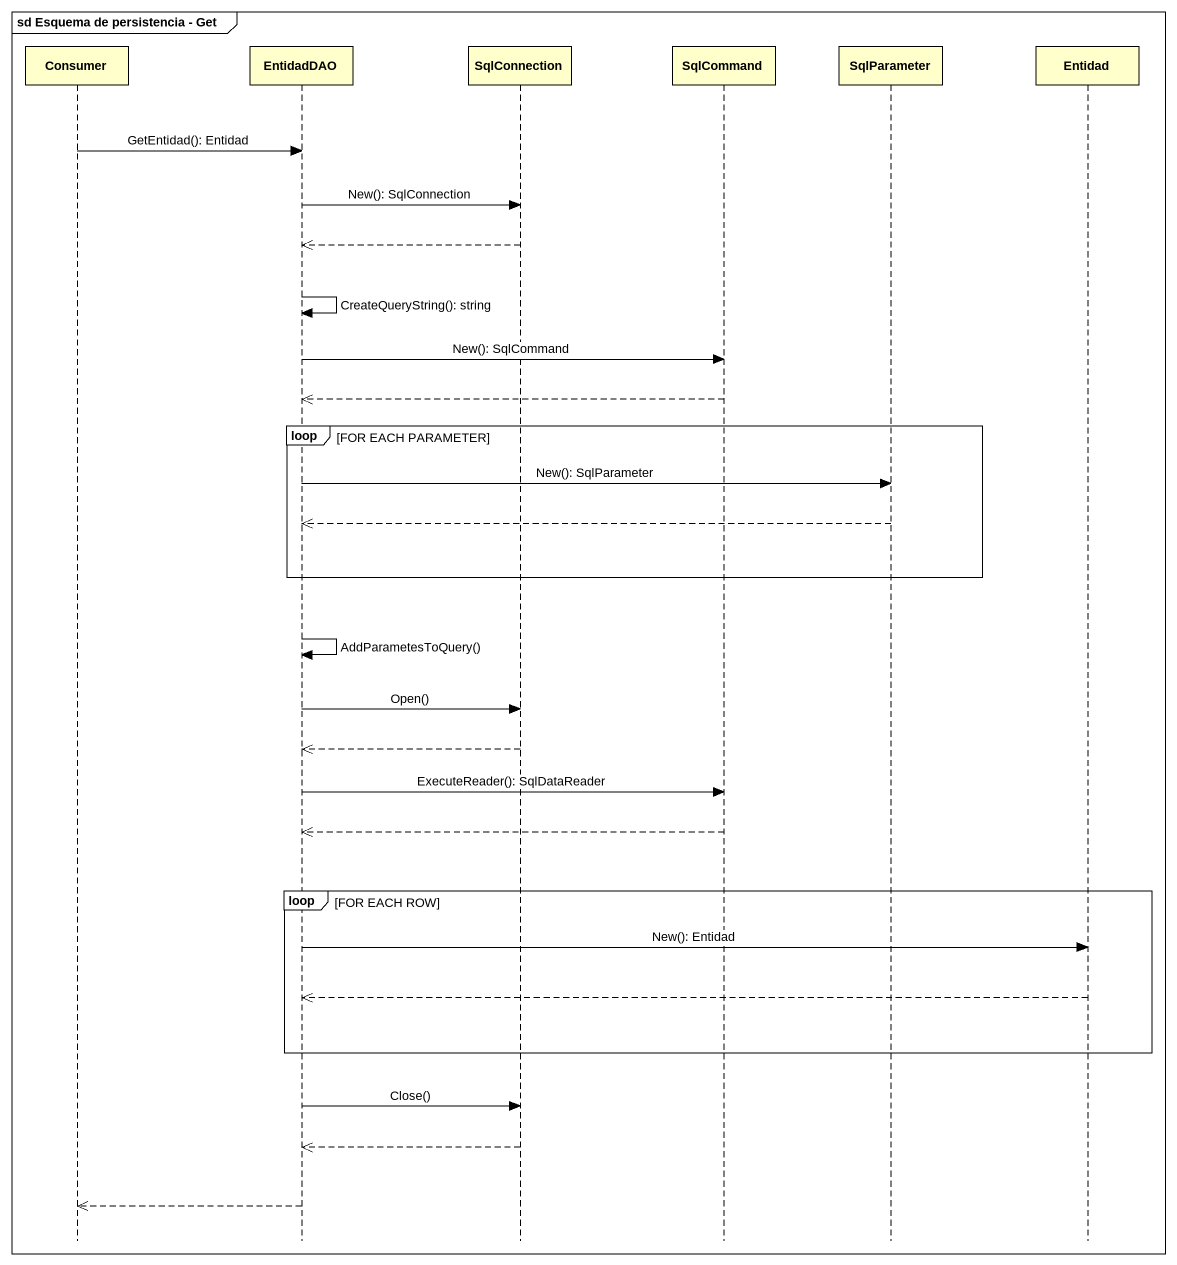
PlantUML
@startuml
mainframe sd Esquema de persistencia - Get
hide footbox
participant Consumer
participant EntidadDAO
participant SqlConnection
participant SqlCommand
participant SqlParameter
participant Entidad

Consumer -> EntidadDAO : GetEntidad(): Entidad
EntidadDAO -> SqlConnection : New(): SqlConnection
SqlConnection -->> EntidadDAO
EntidadDAO -> EntidadDAO : CreateQueryString(): string
EntidadDAO -> SqlCommand : New(): SqlCommand
SqlCommand -->> EntidadDAO
loop FOR EACH PARAMETER
  EntidadDAO -> SqlParameter : New(): SqlParameter
  SqlParameter -->> EntidadDAO
end
EntidadDAO -> EntidadDAO : AddParametesToQuery()
EntidadDAO -> SqlConnection : Open()
SqlConnection -->> EntidadDAO
EntidadDAO -> SqlCommand : ExecuteReader(): SqlDataReader
SqlCommand -->> EntidadDAO
loop FOR EACH ROW
  EntidadDAO -> Entidad : New(): Entidad
  Entidad -->> EntidadDAO
end
EntidadDAO -> SqlConnection : Close()
SqlConnection -->> EntidadDAO
EntidadDAO -->> Consumer
@enduml
